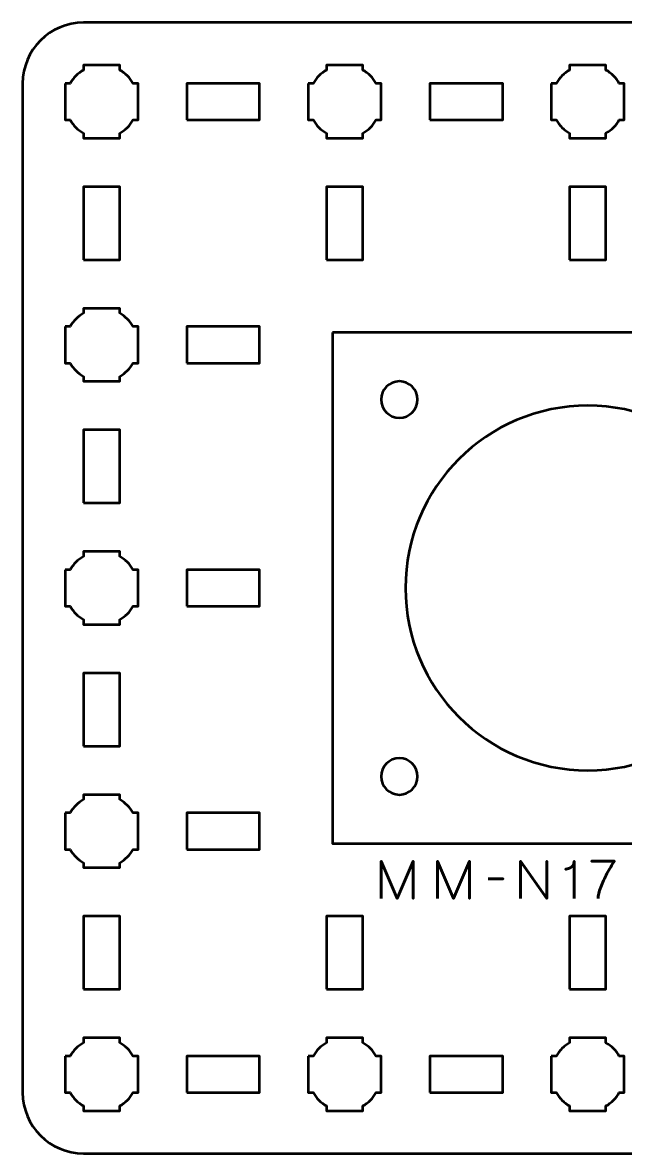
# Model space of a CAD drawing. Header units: centimetres. Extents: x -15.15 to -5.85, y -19.5 to -10.2.
# Drawn here: x -15.15 to -10.19, y -19.5 to -10.2 of the extents above; entities that cross this region are included whole.
import ezdxf

# ---------------------------------------------------------------- set-up
doc = ezdxf.new("R2010")
doc.units = ezdxf.units.CM
doc.header["$MEASUREMENT"] = 0
doc.layers.add('Layer 1', color=7, linetype='Continuous')

msp = doc.modelspace()

# ---------------------------------------------------------------- linework, layer by layer
at = {"layer": 'Layer 1', "lineweight": 53}
for points in [[(-13.8, -11), (-13.2, -11), (-13.2, -10.7), (-13.8, -10.7), (-13.8, -11)], [(-11.8, -11), (-11.2, -11), (-11.2, -10.7), (-11.8, -10.7), (-11.8, -11)], [(-14.65, -12.15), (-14.35, -12.15), (-14.35, -11.55), (-14.65, -11.55), (-14.65, -12.15)], [(-12.65, -12.15), (-12.35, -12.15), (-12.35, -11.55), (-12.65, -11.55), (-12.65, -12.15)], [(-10.65, -12.15), (-10.35, -12.15), (-10.35, -11.55), (-10.65, -11.55), (-10.65, -12.15)], [(-13.8, -13), (-13.2, -13), (-13.2, -12.7), (-13.8, -12.7), (-13.8, -13)], [(-14.65, -14.15), (-14.35, -14.15), (-14.35, -13.55), (-14.65, -13.55), (-14.65, -14.15)], [(-13.8, -15), (-13.2, -15), (-13.2, -14.7), (-13.8, -14.7), (-13.8, -15)], [(-14.65, -16.15), (-14.35, -16.15), (-14.35, -15.55), (-14.65, -15.55), (-14.65, -16.15)], [(-13.8, -17), (-13.2, -17), (-13.2, -16.7), (-13.8, -16.7), (-13.8, -17)], [(-14.65, -18.15), (-14.35, -18.15), (-14.35, -17.55), (-14.65, -17.55), (-14.65, -18.15)], [(-12.65, -18.15), (-12.35, -18.15), (-12.35, -17.55), (-12.65, -17.55), (-12.65, -18.15)], [(-10.65, -18.15), (-10.35, -18.15), (-10.35, -17.55), (-10.65, -17.55), (-10.65, -18.15)], [(-13.8, -19), (-13.2, -19), (-13.2, -18.7), (-13.8, -18.7), (-13.8, -19)], [(-13.8, -19), (-13.2, -19), (-13.2, -18.7), (-13.8, -18.7), (-13.8, -19)], [(-11.8, -19), (-11.2, -19), (-11.2, -18.7), (-11.8, -18.7), (-11.8, -19)]]:
    msp.add_lwpolyline(points, close=True, dxfattribs=at)
for points, knots in [([(-15.15, -19), (-15.15, -19), (-15.15, -10.7), (-15.15, -10.7), (-15.15, -10.7), (-15.15, -10.42391), (-14.92609, -10.2), (-14.65, -10.2), (-14.65, -10.2), (-14.65, -10.2), (-6.35, -10.2), (-6.35, -10.2), (-6.35, -10.2), (-6.07391, -10.2), (-5.85, -10.42391), (-5.85, -10.7), (-5.85, -10.7), (-5.85, -10.7), (-5.85, -19), (-5.85, -19), (-5.85, -19), (-5.85, -19.27609), (-6.07391, -19.5), (-6.35, -19.5), (-6.35, -19.5), (-6.35, -19.5), (-14.65, -19.5), (-14.65, -19.5), (-14.65, -19.5), (-14.92609, -19.5), (-15.15, -19.27609), (-15.15, -19)], [0, 0, 0, 0, 0.125, 0.125, 0.125, 0.125, 0.25, 0.25, 0.25, 0.25, 0.375, 0.375, 0.375, 0.375, 0.5, 0.5, 0.5, 0.5, 0.625, 0.625, 0.625, 0.625, 0.75, 0.75, 0.75, 0.75, 0.875, 0.875, 0.875, 0.875, 1, 1, 1, 1]), ([(-14.8, -10.7), (-14.8, -10.7), (-14.75985, -10.7), (-14.75985, -10.7), (-14.75985, -10.7), (-14.7335, -10.65447), (-14.69553, -10.6165), (-14.65, -10.59015), (-14.65, -10.59015), (-14.65, -10.59015), (-14.65, -10.55), (-14.65, -10.55), (-14.65, -10.55), (-14.65, -10.55), (-14.5, -10.55), (-14.5, -10.55), (-14.5, -10.55), (-14.5, -10.55), (-14.35, -10.55), (-14.35, -10.55), (-14.35, -10.55), (-14.35, -10.55), (-14.35, -10.59015), (-14.35, -10.59015), (-14.35, -10.59015), (-14.30447, -10.6165), (-14.2665, -10.65447), (-14.24015, -10.7), (-14.24015, -10.7), (-14.24015, -10.7), (-14.2, -10.7), (-14.2, -10.7), (-14.2, -10.7), (-14.2, -10.7), (-14.2, -10.85), (-14.2, -10.85), (-14.2, -10.85), (-14.2, -10.85), (-14.2, -11), (-14.2, -11), (-14.2, -11), (-14.2, -11), (-14.24015, -11), (-14.24015, -11), (-14.24015, -11), (-14.2665, -11.04553), (-14.30447, -11.0835), (-14.35, -11.10985), (-14.35, -11.10985), (-14.35, -11.10985), (-14.35, -11.15), (-14.35, -11.15), (-14.35, -11.15), (-14.35, -11.15), (-14.5, -11.15), (-14.5, -11.15), (-14.5, -11.15), (-14.5, -11.15), (-14.65, -11.15), (-14.65, -11.15), (-14.65, -11.15), (-14.65, -11.15), (-14.65, -11.10985), (-14.65, -11.10985), (-14.65, -11.10985), (-14.69553, -11.0835), (-14.7335, -11.04553), (-14.75985, -11), (-14.75985, -11), (-14.75985, -11), (-14.8, -11), (-14.8, -11), (-14.8, -11), (-14.8, -11), (-14.8, -10.85), (-14.8, -10.85), (-14.8, -10.85), (-14.8, -10.85), (-14.8, -10.7), (-14.8, -10.7)], [0, 0, 0, 0, 0.05, 0.05, 0.05, 0.05, 0.1, 0.1, 0.1, 0.1, 0.15, 0.15, 0.15, 0.15, 0.2, 0.2, 0.2, 0.2, 0.25, 0.25, 0.25, 0.25, 0.3, 0.3, 0.3, 0.3, 0.35, 0.35, 0.35, 0.35, 0.4, 0.4, 0.4, 0.4, 0.45, 0.45, 0.45, 0.45, 0.5, 0.5, 0.5, 0.5, 0.55, 0.55, 0.55, 0.55, 0.6, 0.6, 0.6, 0.6, 0.65, 0.65, 0.65, 0.65, 0.7, 0.7, 0.7, 0.7, 0.75, 0.75, 0.75, 0.75, 0.8, 0.8, 0.8, 0.8, 0.85, 0.85, 0.85, 0.85, 0.9, 0.9, 0.9, 0.9, 0.95, 0.95, 0.95, 0.95, 1, 1, 1, 1]), ([(-12.8, -10.7), (-12.8, -10.7), (-12.75985, -10.7), (-12.75985, -10.7), (-12.75985, -10.7), (-12.7335, -10.65447), (-12.69553, -10.6165), (-12.65, -10.59015), (-12.65, -10.59015), (-12.65, -10.59015), (-12.65, -10.55), (-12.65, -10.55), (-12.65, -10.55), (-12.65, -10.55), (-12.5, -10.55), (-12.5, -10.55), (-12.5, -10.55), (-12.5, -10.55), (-12.35, -10.55), (-12.35, -10.55), (-12.35, -10.55), (-12.35, -10.55), (-12.35, -10.59015), (-12.35, -10.59015), (-12.35, -10.59015), (-12.30447, -10.6165), (-12.2665, -10.65447), (-12.24015, -10.7), (-12.24015, -10.7), (-12.24015, -10.7), (-12.2, -10.7), (-12.2, -10.7), (-12.2, -10.7), (-12.2, -10.7), (-12.2, -10.85), (-12.2, -10.85), (-12.2, -10.85), (-12.2, -10.85), (-12.2, -11), (-12.2, -11), (-12.2, -11), (-12.2, -11), (-12.24015, -11), (-12.24015, -11), (-12.24015, -11), (-12.2665, -11.04553), (-12.30447, -11.0835), (-12.35, -11.10985), (-12.35, -11.10985), (-12.35, -11.10985), (-12.35, -11.15), (-12.35, -11.15), (-12.35, -11.15), (-12.35, -11.15), (-12.5, -11.15), (-12.5, -11.15), (-12.5, -11.15), (-12.5, -11.15), (-12.65, -11.15), (-12.65, -11.15), (-12.65, -11.15), (-12.65, -11.15), (-12.65, -11.10985), (-12.65, -11.10985), (-12.65, -11.10985), (-12.69553, -11.0835), (-12.7335, -11.04553), (-12.75985, -11), (-12.75985, -11), (-12.75985, -11), (-12.8, -11), (-12.8, -11), (-12.8, -11), (-12.8, -11), (-12.8, -10.85), (-12.8, -10.85), (-12.8, -10.85), (-12.8, -10.85), (-12.8, -10.7), (-12.8, -10.7)], [0, 0, 0, 0, 0.05, 0.05, 0.05, 0.05, 0.1, 0.1, 0.1, 0.1, 0.15, 0.15, 0.15, 0.15, 0.2, 0.2, 0.2, 0.2, 0.25, 0.25, 0.25, 0.25, 0.3, 0.3, 0.3, 0.3, 0.35, 0.35, 0.35, 0.35, 0.4, 0.4, 0.4, 0.4, 0.45, 0.45, 0.45, 0.45, 0.5, 0.5, 0.5, 0.5, 0.55, 0.55, 0.55, 0.55, 0.6, 0.6, 0.6, 0.6, 0.65, 0.65, 0.65, 0.65, 0.7, 0.7, 0.7, 0.7, 0.75, 0.75, 0.75, 0.75, 0.8, 0.8, 0.8, 0.8, 0.85, 0.85, 0.85, 0.85, 0.9, 0.9, 0.9, 0.9, 0.95, 0.95, 0.95, 0.95, 1, 1, 1, 1]), ([(-10.8, -10.7), (-10.8, -10.7), (-10.75985, -10.7), (-10.75985, -10.7), (-10.75985, -10.7), (-10.7335, -10.65447), (-10.69553, -10.6165), (-10.65, -10.59015), (-10.65, -10.59015), (-10.65, -10.59015), (-10.65, -10.55), (-10.65, -10.55), (-10.65, -10.55), (-10.65, -10.55), (-10.5, -10.55), (-10.5, -10.55), (-10.5, -10.55), (-10.5, -10.55), (-10.35, -10.55), (-10.35, -10.55), (-10.35, -10.55), (-10.35, -10.55), (-10.35, -10.59015), (-10.35, -10.59015), (-10.35, -10.59015), (-10.30447, -10.6165), (-10.2665, -10.65447), (-10.24015, -10.7), (-10.24015, -10.7), (-10.24015, -10.7), (-10.2, -10.7), (-10.2, -10.7), (-10.2, -10.7), (-10.2, -10.7), (-10.2, -10.85), (-10.2, -10.85), (-10.2, -10.85), (-10.2, -10.85), (-10.2, -11), (-10.2, -11), (-10.2, -11), (-10.2, -11), (-10.24015, -11), (-10.24015, -11), (-10.24015, -11), (-10.2665, -11.04553), (-10.30447, -11.0835), (-10.35, -11.10985), (-10.35, -11.10985), (-10.35, -11.10985), (-10.35, -11.15), (-10.35, -11.15), (-10.35, -11.15), (-10.35, -11.15), (-10.5, -11.15), (-10.5, -11.15), (-10.5, -11.15), (-10.5, -11.15), (-10.65, -11.15), (-10.65, -11.15), (-10.65, -11.15), (-10.65, -11.15), (-10.65, -11.10985), (-10.65, -11.10985), (-10.65, -11.10985), (-10.69553, -11.0835), (-10.7335, -11.04553), (-10.75985, -11), (-10.75985, -11), (-10.75985, -11), (-10.8, -11), (-10.8, -11), (-10.8, -11), (-10.8, -11), (-10.8, -10.85), (-10.8, -10.85), (-10.8, -10.85), (-10.8, -10.85), (-10.8, -10.7), (-10.8, -10.7)], [0, 0, 0, 0, 0.05, 0.05, 0.05, 0.05, 0.1, 0.1, 0.1, 0.1, 0.15, 0.15, 0.15, 0.15, 0.2, 0.2, 0.2, 0.2, 0.25, 0.25, 0.25, 0.25, 0.3, 0.3, 0.3, 0.3, 0.35, 0.35, 0.35, 0.35, 0.4, 0.4, 0.4, 0.4, 0.45, 0.45, 0.45, 0.45, 0.5, 0.5, 0.5, 0.5, 0.55, 0.55, 0.55, 0.55, 0.6, 0.6, 0.6, 0.6, 0.65, 0.65, 0.65, 0.65, 0.7, 0.7, 0.7, 0.7, 0.75, 0.75, 0.75, 0.75, 0.8, 0.8, 0.8, 0.8, 0.85, 0.85, 0.85, 0.85, 0.9, 0.9, 0.9, 0.9, 0.95, 0.95, 0.95, 0.95, 1, 1, 1, 1]), ([(-14.8, -12.7), (-14.8, -12.7), (-14.75985, -12.7), (-14.75985, -12.7), (-14.75985, -12.7), (-14.7335, -12.65447), (-14.69553, -12.6165), (-14.65, -12.59015), (-14.65, -12.59015), (-14.65, -12.59015), (-14.65, -12.55), (-14.65, -12.55), (-14.65, -12.55), (-14.65, -12.55), (-14.5, -12.55), (-14.5, -12.55), (-14.5, -12.55), (-14.5, -12.55), (-14.35, -12.55), (-14.35, -12.55), (-14.35, -12.55), (-14.35, -12.55), (-14.35, -12.59015), (-14.35, -12.59015), (-14.35, -12.59015), (-14.30447, -12.6165), (-14.2665, -12.65447), (-14.24015, -12.7), (-14.24015, -12.7), (-14.24015, -12.7), (-14.2, -12.7), (-14.2, -12.7), (-14.2, -12.7), (-14.2, -12.7), (-14.2, -12.85), (-14.2, -12.85), (-14.2, -12.85), (-14.2, -12.85), (-14.2, -13), (-14.2, -13), (-14.2, -13), (-14.2, -13), (-14.24015, -13), (-14.24015, -13), (-14.24015, -13), (-14.2665, -13.04553), (-14.30447, -13.0835), (-14.35, -13.10985), (-14.35, -13.10985), (-14.35, -13.10985), (-14.35, -13.15), (-14.35, -13.15), (-14.35, -13.15), (-14.35, -13.15), (-14.5, -13.15), (-14.5, -13.15), (-14.5, -13.15), (-14.5, -13.15), (-14.65, -13.15), (-14.65, -13.15), (-14.65, -13.15), (-14.65, -13.15), (-14.65, -13.10985), (-14.65, -13.10985), (-14.65, -13.10985), (-14.69553, -13.0835), (-14.7335, -13.04553), (-14.75985, -13), (-14.75985, -13), (-14.75985, -13), (-14.8, -13), (-14.8, -13), (-14.8, -13), (-14.8, -13), (-14.8, -12.85), (-14.8, -12.85), (-14.8, -12.85), (-14.8, -12.85), (-14.8, -12.7), (-14.8, -12.7)], [0, 0, 0, 0, 0.05, 0.05, 0.05, 0.05, 0.1, 0.1, 0.1, 0.1, 0.15, 0.15, 0.15, 0.15, 0.2, 0.2, 0.2, 0.2, 0.25, 0.25, 0.25, 0.25, 0.3, 0.3, 0.3, 0.3, 0.35, 0.35, 0.35, 0.35, 0.4, 0.4, 0.4, 0.4, 0.45, 0.45, 0.45, 0.45, 0.5, 0.5, 0.5, 0.5, 0.55, 0.55, 0.55, 0.55, 0.6, 0.6, 0.6, 0.6, 0.65, 0.65, 0.65, 0.65, 0.7, 0.7, 0.7, 0.7, 0.75, 0.75, 0.75, 0.75, 0.8, 0.8, 0.8, 0.8, 0.85, 0.85, 0.85, 0.85, 0.9, 0.9, 0.9, 0.9, 0.95, 0.95, 0.95, 0.95, 1, 1, 1, 1]), ([(-12.04993, -13.15001), (-11.9671, -13.15001), (-11.89993, -13.21718), (-11.89993, -13.30001), (-11.89993, -13.30001), (-11.89993, -13.38284), (-11.9671, -13.45001), (-12.04993, -13.45001), (-12.04993, -13.45001), (-12.13276, -13.45001), (-12.19993, -13.38284), (-12.19993, -13.30001), (-12.19993, -13.30001), (-12.19993, -13.21718), (-12.13276, -13.15001), (-12.04993, -13.15001)], [0, 0, 0, 0, 0.25, 0.25, 0.25, 0.25, 0.5, 0.5, 0.5, 0.5, 0.75, 0.75, 0.75, 0.75, 1, 1, 1, 1]), ([(-10.49993, -13.35001), (-9.67164, -13.35001), (-8.99993, -14.02172), (-8.99993, -14.85001), (-8.99993, -14.85001), (-8.99993, -15.6783), (-9.67164, -16.35001), (-10.49993, -16.35001), (-10.49993, -16.35001), (-11.32822, -16.35001), (-11.99993, -15.6783), (-11.99993, -14.85001), (-11.99993, -14.85001), (-11.99993, -14.02172), (-11.32822, -13.35001), (-10.49993, -13.35001)], [0, 0, 0, 0, 0.25, 0.25, 0.25, 0.25, 0.5, 0.5, 0.5, 0.5, 0.75, 0.75, 0.75, 0.75, 1, 1, 1, 1]), ([(-14.8, -14.7), (-14.8, -14.7), (-14.75985, -14.7), (-14.75985, -14.7), (-14.75985, -14.7), (-14.7335, -14.65447), (-14.69553, -14.6165), (-14.65, -14.59015), (-14.65, -14.59015), (-14.65, -14.59015), (-14.65, -14.55), (-14.65, -14.55), (-14.65, -14.55), (-14.65, -14.55), (-14.5, -14.55), (-14.5, -14.55), (-14.5, -14.55), (-14.5, -14.55), (-14.35, -14.55), (-14.35, -14.55), (-14.35, -14.55), (-14.35, -14.55), (-14.35, -14.59015), (-14.35, -14.59015), (-14.35, -14.59015), (-14.30447, -14.6165), (-14.2665, -14.65447), (-14.24015, -14.7), (-14.24015, -14.7), (-14.24015, -14.7), (-14.2, -14.7), (-14.2, -14.7), (-14.2, -14.7), (-14.2, -14.7), (-14.2, -14.85), (-14.2, -14.85), (-14.2, -14.85), (-14.2, -14.85), (-14.2, -15), (-14.2, -15), (-14.2, -15), (-14.2, -15), (-14.24015, -15), (-14.24015, -15), (-14.24015, -15), (-14.2665, -15.04553), (-14.30447, -15.0835), (-14.35, -15.10985), (-14.35, -15.10985), (-14.35, -15.10985), (-14.35, -15.15), (-14.35, -15.15), (-14.35, -15.15), (-14.35, -15.15), (-14.5, -15.15), (-14.5, -15.15), (-14.5, -15.15), (-14.5, -15.15), (-14.65, -15.15), (-14.65, -15.15), (-14.65, -15.15), (-14.65, -15.15), (-14.65, -15.10985), (-14.65, -15.10985), (-14.65, -15.10985), (-14.69553, -15.0835), (-14.7335, -15.04553), (-14.75985, -15), (-14.75985, -15), (-14.75985, -15), (-14.8, -15), (-14.8, -15), (-14.8, -15), (-14.8, -15), (-14.8, -14.85), (-14.8, -14.85), (-14.8, -14.85), (-14.8, -14.85), (-14.8, -14.7), (-14.8, -14.7)], [0, 0, 0, 0, 0.05, 0.05, 0.05, 0.05, 0.1, 0.1, 0.1, 0.1, 0.15, 0.15, 0.15, 0.15, 0.2, 0.2, 0.2, 0.2, 0.25, 0.25, 0.25, 0.25, 0.3, 0.3, 0.3, 0.3, 0.35, 0.35, 0.35, 0.35, 0.4, 0.4, 0.4, 0.4, 0.45, 0.45, 0.45, 0.45, 0.5, 0.5, 0.5, 0.5, 0.55, 0.55, 0.55, 0.55, 0.6, 0.6, 0.6, 0.6, 0.65, 0.65, 0.65, 0.65, 0.7, 0.7, 0.7, 0.7, 0.75, 0.75, 0.75, 0.75, 0.8, 0.8, 0.8, 0.8, 0.85, 0.85, 0.85, 0.85, 0.9, 0.9, 0.9, 0.9, 0.95, 0.95, 0.95, 0.95, 1, 1, 1, 1]), ([(-12.04993, -16.25001), (-11.9671, -16.25001), (-11.89993, -16.31718), (-11.89993, -16.40001), (-11.89993, -16.40001), (-11.89993, -16.48284), (-11.9671, -16.55001), (-12.04993, -16.55001), (-12.04993, -16.55001), (-12.13276, -16.55001), (-12.19993, -16.48284), (-12.19993, -16.40001), (-12.19993, -16.40001), (-12.19993, -16.31718), (-12.13276, -16.25001), (-12.04993, -16.25001)], [0, 0, 0, 0, 0.25, 0.25, 0.25, 0.25, 0.5, 0.5, 0.5, 0.5, 0.75, 0.75, 0.75, 0.75, 1, 1, 1, 1]), ([(-14.8, -16.7), (-14.8, -16.7), (-14.75985, -16.7), (-14.75985, -16.7), (-14.75985, -16.7), (-14.7335, -16.65447), (-14.69553, -16.6165), (-14.65, -16.59015), (-14.65, -16.59015), (-14.65, -16.59015), (-14.65, -16.55), (-14.65, -16.55), (-14.65, -16.55), (-14.65, -16.55), (-14.5, -16.55), (-14.5, -16.55), (-14.5, -16.55), (-14.5, -16.55), (-14.35, -16.55), (-14.35, -16.55), (-14.35, -16.55), (-14.35, -16.55), (-14.35, -16.59015), (-14.35, -16.59015), (-14.35, -16.59015), (-14.30447, -16.6165), (-14.2665, -16.65447), (-14.24015, -16.7), (-14.24015, -16.7), (-14.24015, -16.7), (-14.2, -16.7), (-14.2, -16.7), (-14.2, -16.7), (-14.2, -16.7), (-14.2, -16.85), (-14.2, -16.85), (-14.2, -16.85), (-14.2, -16.85), (-14.2, -17), (-14.2, -17), (-14.2, -17), (-14.2, -17), (-14.24015, -17), (-14.24015, -17), (-14.24015, -17), (-14.2665, -17.04553), (-14.30447, -17.0835), (-14.35, -17.10985), (-14.35, -17.10985), (-14.35, -17.10985), (-14.35, -17.15), (-14.35, -17.15), (-14.35, -17.15), (-14.35, -17.15), (-14.5, -17.15), (-14.5, -17.15), (-14.5, -17.15), (-14.5, -17.15), (-14.65, -17.15), (-14.65, -17.15), (-14.65, -17.15), (-14.65, -17.15), (-14.65, -17.10985), (-14.65, -17.10985), (-14.65, -17.10985), (-14.69553, -17.0835), (-14.7335, -17.04553), (-14.75985, -17), (-14.75985, -17), (-14.75985, -17), (-14.8, -17), (-14.8, -17), (-14.8, -17), (-14.8, -17), (-14.8, -16.85), (-14.8, -16.85), (-14.8, -16.85), (-14.8, -16.85), (-14.8, -16.7), (-14.8, -16.7)], [0, 0, 0, 0, 0.05, 0.05, 0.05, 0.05, 0.1, 0.1, 0.1, 0.1, 0.15, 0.15, 0.15, 0.15, 0.2, 0.2, 0.2, 0.2, 0.25, 0.25, 0.25, 0.25, 0.3, 0.3, 0.3, 0.3, 0.35, 0.35, 0.35, 0.35, 0.4, 0.4, 0.4, 0.4, 0.45, 0.45, 0.45, 0.45, 0.5, 0.5, 0.5, 0.5, 0.55, 0.55, 0.55, 0.55, 0.6, 0.6, 0.6, 0.6, 0.65, 0.65, 0.65, 0.65, 0.7, 0.7, 0.7, 0.7, 0.75, 0.75, 0.75, 0.75, 0.8, 0.8, 0.8, 0.8, 0.85, 0.85, 0.85, 0.85, 0.9, 0.9, 0.9, 0.9, 0.95, 0.95, 0.95, 0.95, 1, 1, 1, 1]), ([(-14.8, -18.7), (-14.8, -18.7), (-14.75985, -18.7), (-14.75985, -18.7), (-14.75985, -18.7), (-14.7335, -18.65447), (-14.69553, -18.6165), (-14.65, -18.59015), (-14.65, -18.59015), (-14.65, -18.59015), (-14.65, -18.55), (-14.65, -18.55), (-14.65, -18.55), (-14.65, -18.55), (-14.5, -18.55), (-14.5, -18.55), (-14.5, -18.55), (-14.5, -18.55), (-14.35, -18.55), (-14.35, -18.55), (-14.35, -18.55), (-14.35, -18.55), (-14.35, -18.59015), (-14.35, -18.59015), (-14.35, -18.59015), (-14.30447, -18.6165), (-14.2665, -18.65447), (-14.24015, -18.7), (-14.24015, -18.7), (-14.24015, -18.7), (-14.2, -18.7), (-14.2, -18.7), (-14.2, -18.7), (-14.2, -18.7), (-14.2, -18.85), (-14.2, -18.85), (-14.2, -18.85), (-14.2, -18.85), (-14.2, -19), (-14.2, -19), (-14.2, -19), (-14.2, -19), (-14.24015, -19), (-14.24015, -19), (-14.24015, -19), (-14.2665, -19.04553), (-14.30447, -19.0835), (-14.35, -19.10985), (-14.35, -19.10985), (-14.35, -19.10985), (-14.35, -19.15), (-14.35, -19.15), (-14.35, -19.15), (-14.35, -19.15), (-14.5, -19.15), (-14.5, -19.15), (-14.5, -19.15), (-14.5, -19.15), (-14.65, -19.15), (-14.65, -19.15), (-14.65, -19.15), (-14.65, -19.15), (-14.65, -19.10985), (-14.65, -19.10985), (-14.65, -19.10985), (-14.69553, -19.0835), (-14.7335, -19.04553), (-14.75985, -19), (-14.75985, -19), (-14.75985, -19), (-14.8, -19), (-14.8, -19), (-14.8, -19), (-14.8, -19), (-14.8, -18.85), (-14.8, -18.85), (-14.8, -18.85), (-14.8, -18.85), (-14.8, -18.7), (-14.8, -18.7)], [0, 0, 0, 0, 0.05, 0.05, 0.05, 0.05, 0.1, 0.1, 0.1, 0.1, 0.15, 0.15, 0.15, 0.15, 0.2, 0.2, 0.2, 0.2, 0.25, 0.25, 0.25, 0.25, 0.3, 0.3, 0.3, 0.3, 0.35, 0.35, 0.35, 0.35, 0.4, 0.4, 0.4, 0.4, 0.45, 0.45, 0.45, 0.45, 0.5, 0.5, 0.5, 0.5, 0.55, 0.55, 0.55, 0.55, 0.6, 0.6, 0.6, 0.6, 0.65, 0.65, 0.65, 0.65, 0.7, 0.7, 0.7, 0.7, 0.75, 0.75, 0.75, 0.75, 0.8, 0.8, 0.8, 0.8, 0.85, 0.85, 0.85, 0.85, 0.9, 0.9, 0.9, 0.9, 0.95, 0.95, 0.95, 0.95, 1, 1, 1, 1]), ([(-12.8, -18.7), (-12.8, -18.7), (-12.75985, -18.7), (-12.75985, -18.7), (-12.75985, -18.7), (-12.7335, -18.65447), (-12.69553, -18.6165), (-12.65, -18.59015), (-12.65, -18.59015), (-12.65, -18.59015), (-12.65, -18.55), (-12.65, -18.55), (-12.65, -18.55), (-12.65, -18.55), (-12.5, -18.55), (-12.5, -18.55), (-12.5, -18.55), (-12.5, -18.55), (-12.35, -18.55), (-12.35, -18.55), (-12.35, -18.55), (-12.35, -18.55), (-12.35, -18.59015), (-12.35, -18.59015), (-12.35, -18.59015), (-12.30447, -18.6165), (-12.2665, -18.65447), (-12.24015, -18.7), (-12.24015, -18.7), (-12.24015, -18.7), (-12.2, -18.7), (-12.2, -18.7), (-12.2, -18.7), (-12.2, -18.7), (-12.2, -18.85), (-12.2, -18.85), (-12.2, -18.85), (-12.2, -18.85), (-12.2, -19), (-12.2, -19), (-12.2, -19), (-12.2, -19), (-12.24015, -19), (-12.24015, -19), (-12.24015, -19), (-12.2665, -19.04553), (-12.30447, -19.0835), (-12.35, -19.10985), (-12.35, -19.10985), (-12.35, -19.10985), (-12.35, -19.15), (-12.35, -19.15), (-12.35, -19.15), (-12.35, -19.15), (-12.5, -19.15), (-12.5, -19.15), (-12.5, -19.15), (-12.5, -19.15), (-12.65, -19.15), (-12.65, -19.15), (-12.65, -19.15), (-12.65, -19.15), (-12.65, -19.10985), (-12.65, -19.10985), (-12.65, -19.10985), (-12.69553, -19.0835), (-12.7335, -19.04553), (-12.75985, -19), (-12.75985, -19), (-12.75985, -19), (-12.8, -19), (-12.8, -19), (-12.8, -19), (-12.8, -19), (-12.8, -18.85), (-12.8, -18.85), (-12.8, -18.85), (-12.8, -18.85), (-12.8, -18.7), (-12.8, -18.7)], [0, 0, 0, 0, 0.05, 0.05, 0.05, 0.05, 0.1, 0.1, 0.1, 0.1, 0.15, 0.15, 0.15, 0.15, 0.2, 0.2, 0.2, 0.2, 0.25, 0.25, 0.25, 0.25, 0.3, 0.3, 0.3, 0.3, 0.35, 0.35, 0.35, 0.35, 0.4, 0.4, 0.4, 0.4, 0.45, 0.45, 0.45, 0.45, 0.5, 0.5, 0.5, 0.5, 0.55, 0.55, 0.55, 0.55, 0.6, 0.6, 0.6, 0.6, 0.65, 0.65, 0.65, 0.65, 0.7, 0.7, 0.7, 0.7, 0.75, 0.75, 0.75, 0.75, 0.8, 0.8, 0.8, 0.8, 0.85, 0.85, 0.85, 0.85, 0.9, 0.9, 0.9, 0.9, 0.95, 0.95, 0.95, 0.95, 1, 1, 1, 1]), ([(-10.8, -18.7), (-10.8, -18.7), (-10.75985, -18.7), (-10.75985, -18.7), (-10.75985, -18.7), (-10.7335, -18.65447), (-10.69553, -18.6165), (-10.65, -18.59015), (-10.65, -18.59015), (-10.65, -18.59015), (-10.65, -18.55), (-10.65, -18.55), (-10.65, -18.55), (-10.65, -18.55), (-10.5, -18.55), (-10.5, -18.55), (-10.5, -18.55), (-10.5, -18.55), (-10.35, -18.55), (-10.35, -18.55), (-10.35, -18.55), (-10.35, -18.55), (-10.35, -18.59015), (-10.35, -18.59015), (-10.35, -18.59015), (-10.30447, -18.6165), (-10.2665, -18.65447), (-10.24015, -18.7), (-10.24015, -18.7), (-10.24015, -18.7), (-10.2, -18.7), (-10.2, -18.7), (-10.2, -18.7), (-10.2, -18.7), (-10.2, -18.85), (-10.2, -18.85), (-10.2, -18.85), (-10.2, -18.85), (-10.2, -19), (-10.2, -19), (-10.2, -19), (-10.2, -19), (-10.24015, -19), (-10.24015, -19), (-10.24015, -19), (-10.2665, -19.04553), (-10.30447, -19.0835), (-10.35, -19.10985), (-10.35, -19.10985), (-10.35, -19.10985), (-10.35, -19.15), (-10.35, -19.15), (-10.35, -19.15), (-10.35, -19.15), (-10.5, -19.15), (-10.5, -19.15), (-10.5, -19.15), (-10.5, -19.15), (-10.65, -19.15), (-10.65, -19.15), (-10.65, -19.15), (-10.65, -19.15), (-10.65, -19.10985), (-10.65, -19.10985), (-10.65, -19.10985), (-10.69553, -19.0835), (-10.7335, -19.04553), (-10.75985, -19), (-10.75985, -19), (-10.75985, -19), (-10.8, -19), (-10.8, -19), (-10.8, -19), (-10.8, -19), (-10.8, -18.85), (-10.8, -18.85), (-10.8, -18.85), (-10.8, -18.85), (-10.8, -18.7), (-10.8, -18.7)], [0, 0, 0, 0, 0.05, 0.05, 0.05, 0.05, 0.1, 0.1, 0.1, 0.1, 0.15, 0.15, 0.15, 0.15, 0.2, 0.2, 0.2, 0.2, 0.25, 0.25, 0.25, 0.25, 0.3, 0.3, 0.3, 0.3, 0.35, 0.35, 0.35, 0.35, 0.4, 0.4, 0.4, 0.4, 0.45, 0.45, 0.45, 0.45, 0.5, 0.5, 0.5, 0.5, 0.55, 0.55, 0.55, 0.55, 0.6, 0.6, 0.6, 0.6, 0.65, 0.65, 0.65, 0.65, 0.7, 0.7, 0.7, 0.7, 0.75, 0.75, 0.75, 0.75, 0.8, 0.8, 0.8, 0.8, 0.85, 0.85, 0.85, 0.85, 0.9, 0.9, 0.9, 0.9, 0.95, 0.95, 0.95, 0.95, 1, 1, 1, 1])]:
    msp.add_open_spline(points, degree=3, knots=knots, dxfattribs=at)
at = {"layer": 'Layer 1', "color": 5, "lineweight": 53}
for points, knots in [([(-12.59993, -12.75001), (-12.59993, -12.75001), (-8.39993, -12.75001), (-8.39993, -12.75001), (-8.39993, -12.75001), (-8.39993, -12.75001), (-8.39993, -16.95001), (-8.39993, -16.95001), (-8.39993, -16.95001), (-8.39993, -16.95001), (-12.59993, -16.95001), (-12.59993, -16.95001), (-12.59993, -16.95001), (-12.59993, -16.95001), (-12.59993, -12.75001), (-12.59993, -12.75001)], [0, 0, 0, 0, 0.25, 0.25, 0.25, 0.25, 0.5, 0.5, 0.5, 0.5, 0.75, 0.75, 0.75, 0.75, 1, 1, 1, 1]), ([(-12.19935, -17.4026), (-12.19935, -17.4026), (-12.19935, -17.09738), (-12.19935, -17.09738), (-12.19935, -17.09738), (-12.19935, -17.09738), (-12.06812, -17.4026), (-12.06812, -17.4026), (-12.06812, -17.4026), (-12.06812, -17.4026), (-11.93646, -17.09738), (-11.93646, -17.09738), (-11.93646, -17.09738), (-11.93646, -17.09738), (-11.93646, -17.4026), (-11.93646, -17.4026), (-11.93646, -17.4026), (-11.93646, -17.4026), (-11.93646, -17.09738), (-11.93646, -17.09738), (-11.93646, -17.09738), (-11.93646, -17.09738), (-12.06812, -17.4026), (-12.06812, -17.4026), (-12.06812, -17.4026), (-12.06812, -17.4026), (-12.19935, -17.09738), (-12.19935, -17.09738), (-12.19935, -17.09738), (-12.19935, -17.09738), (-12.19935, -17.4026), (-12.19935, -17.4026)], [0, 0, 0, 0, 0.125, 0.125, 0.125, 0.125, 0.25, 0.25, 0.25, 0.25, 0.375, 0.375, 0.375, 0.375, 0.5, 0.5, 0.5, 0.5, 0.625, 0.625, 0.625, 0.625, 0.75, 0.75, 0.75, 0.75, 0.875, 0.875, 0.875, 0.875, 1, 1, 1, 1]), ([(-11.73665, -17.4026), (-11.73665, -17.4026), (-11.73665, -17.09738), (-11.73665, -17.09738), (-11.73665, -17.09738), (-11.73665, -17.09738), (-11.60542, -17.4026), (-11.60542, -17.4026), (-11.60542, -17.4026), (-11.60542, -17.4026), (-11.47376, -17.09738), (-11.47376, -17.09738), (-11.47376, -17.09738), (-11.47376, -17.09738), (-11.47376, -17.4026), (-11.47376, -17.4026), (-11.47376, -17.4026), (-11.47376, -17.4026), (-11.47376, -17.09738), (-11.47376, -17.09738), (-11.47376, -17.09738), (-11.47376, -17.09738), (-11.60542, -17.4026), (-11.60542, -17.4026), (-11.60542, -17.4026), (-11.60542, -17.4026), (-11.73665, -17.09738), (-11.73665, -17.09738), (-11.73665, -17.09738), (-11.73665, -17.09738), (-11.73665, -17.4026), (-11.73665, -17.4026)], [0, 0, 0, 0, 0.125, 0.125, 0.125, 0.125, 0.25, 0.25, 0.25, 0.25, 0.375, 0.375, 0.375, 0.375, 0.5, 0.5, 0.5, 0.5, 0.625, 0.625, 0.625, 0.625, 0.75, 0.75, 0.75, 0.75, 0.875, 0.875, 0.875, 0.875, 1, 1, 1, 1]), ([(-11.05382, -17.4026), (-11.05382, -17.4026), (-11.05382, -17.09738), (-11.05382, -17.09738), (-11.05382, -17.09738), (-11.05382, -17.09738), (-10.83623, -17.4026), (-10.83623, -17.4026), (-10.83623, -17.4026), (-10.83623, -17.4026), (-10.83623, -17.09738), (-10.83623, -17.09738), (-10.83623, -17.09738), (-10.83623, -17.09738), (-10.83623, -17.4026), (-10.83623, -17.4026), (-10.83623, -17.4026), (-10.83623, -17.4026), (-11.05382, -17.09738), (-11.05382, -17.09738), (-11.05382, -17.09738), (-11.05382, -17.09738), (-11.05382, -17.4026), (-11.05382, -17.4026)], [0, 0, 0, 0, 0.1666667, 0.1666667, 0.1666667, 0.1666667, 0.3333333, 0.3333333, 0.3333333, 0.3333333, 0.5, 0.5, 0.5, 0.5, 0.6666667, 0.6666667, 0.6666667, 0.6666667, 0.8333333, 0.8333333, 0.8333333, 0.8333333, 1, 1, 1, 1]), ([(-10.61228, -17.4026), (-10.61228, -17.4026), (-10.61228, -17.09738), (-10.61228, -17.09738), (-10.61228, -17.09738), (-10.61235, -17.10775), (-10.61419, -17.11664), (-10.61772, -17.12405), (-10.61772, -17.12405), (-10.62117, -17.13153), (-10.62576, -17.13767), (-10.6314, -17.1426), (-10.6314, -17.1426), (-10.63705, -17.14754), (-10.64312, -17.15149), (-10.64961, -17.15446), (-10.64961, -17.15446), (-10.6561, -17.15735), (-10.66238, -17.15954), (-10.66845, -17.16088), (-10.66845, -17.16088), (-10.67458, -17.16229), (-10.67981, -17.16314), (-10.68425, -17.16342), (-10.68425, -17.16342), (-10.67981, -17.16314), (-10.67458, -17.16229), (-10.66845, -17.16088), (-10.66845, -17.16088), (-10.66238, -17.15954), (-10.6561, -17.15735), (-10.64961, -17.15446), (-10.64961, -17.15446), (-10.64312, -17.15149), (-10.63705, -17.14754), (-10.6314, -17.1426), (-10.6314, -17.1426), (-10.62576, -17.13767), (-10.62117, -17.13153), (-10.61772, -17.12405), (-10.61772, -17.12405), (-10.61419, -17.11664), (-10.61235, -17.10775), (-10.61228, -17.09738), (-10.61228, -17.09738), (-10.61228, -17.09738), (-10.61228, -17.4026), (-10.61228, -17.4026)], [0, 0, 0, 0, 0.0833333, 0.0833333, 0.0833333, 0.0833333, 0.1666667, 0.1666667, 0.1666667, 0.1666667, 0.25, 0.25, 0.25, 0.25, 0.3333333, 0.3333333, 0.3333333, 0.3333333, 0.4166667, 0.4166667, 0.4166667, 0.4166667, 0.5, 0.5, 0.5, 0.5, 0.5833333, 0.5833333, 0.5833333, 0.5833333, 0.6666667, 0.6666667, 0.6666667, 0.6666667, 0.75, 0.75, 0.75, 0.75, 0.8333333, 0.8333333, 0.8333333, 0.8333333, 0.9166667, 0.9166667, 0.9166667, 0.9166667, 1, 1, 1, 1]), ([(-10.41502, -17.4026), (-10.41481, -17.39082), (-10.41276, -17.3772), (-10.40888, -17.36168), (-10.40888, -17.36168), (-10.405, -17.34609), (-10.39971, -17.32929), (-10.393, -17.3113), (-10.393, -17.3113), (-10.3863, -17.29331), (-10.37854, -17.27482), (-10.36979, -17.2557), (-10.36979, -17.2557), (-10.36111, -17.23658), (-10.35173, -17.21768), (-10.34178, -17.19884), (-10.34178, -17.19884), (-10.33183, -17.18), (-10.32167, -17.16194), (-10.3113, -17.14465), (-10.3113, -17.14465), (-10.30093, -17.12744), (-10.29077, -17.1117), (-10.28082, -17.09738), (-10.28082, -17.09738), (-10.28082, -17.09738), (-10.47005, -17.09738), (-10.47005, -17.09738), (-10.47005, -17.09738), (-10.47005, -17.09738), (-10.28082, -17.09738), (-10.28082, -17.09738), (-10.28082, -17.09738), (-10.29077, -17.1117), (-10.30093, -17.12744), (-10.3113, -17.14465), (-10.3113, -17.14465), (-10.32167, -17.16194), (-10.33183, -17.18), (-10.34178, -17.19884), (-10.34178, -17.19884), (-10.35173, -17.21768), (-10.36111, -17.23658), (-10.36979, -17.2557), (-10.36979, -17.2557), (-10.37854, -17.27482), (-10.3863, -17.29331), (-10.393, -17.3113), (-10.393, -17.3113), (-10.39971, -17.32929), (-10.405, -17.34609), (-10.40888, -17.36168), (-10.40888, -17.36168), (-10.41276, -17.3772), (-10.41481, -17.39082), (-10.41502, -17.4026)], [0, 0, 0, 0, 0.0714286, 0.0714286, 0.0714286, 0.0714286, 0.1428571, 0.1428571, 0.1428571, 0.1428571, 0.2142857, 0.2142857, 0.2142857, 0.2142857, 0.2857143, 0.2857143, 0.2857143, 0.2857143, 0.3571429, 0.3571429, 0.3571429, 0.3571429, 0.4285714, 0.4285714, 0.4285714, 0.4285714, 0.5, 0.5, 0.5, 0.5, 0.5714286, 0.5714286, 0.5714286, 0.5714286, 0.6428571, 0.6428571, 0.6428571, 0.6428571, 0.7142857, 0.7142857, 0.7142857, 0.7142857, 0.7857143, 0.7857143, 0.7857143, 0.7857143, 0.8571429, 0.8571429, 0.8571429, 0.8571429, 0.9285714, 0.9285714, 0.9285714, 0.9285714, 1, 1, 1, 1]), ([(-11.31967, -17.243), (-11.31967, -17.243), (-11.19648, -17.243), (-11.19648, -17.243), (-11.19648, -17.243), (-11.19648, -17.243), (-11.31967, -17.243), (-11.31967, -17.243)], [0, 0, 0, 0, 0.5, 0.5, 0.5, 0.5, 1, 1, 1, 1])]:
    msp.add_open_spline(points, degree=3, knots=knots, dxfattribs=at)

doc.saveas('drawing.dxf')
